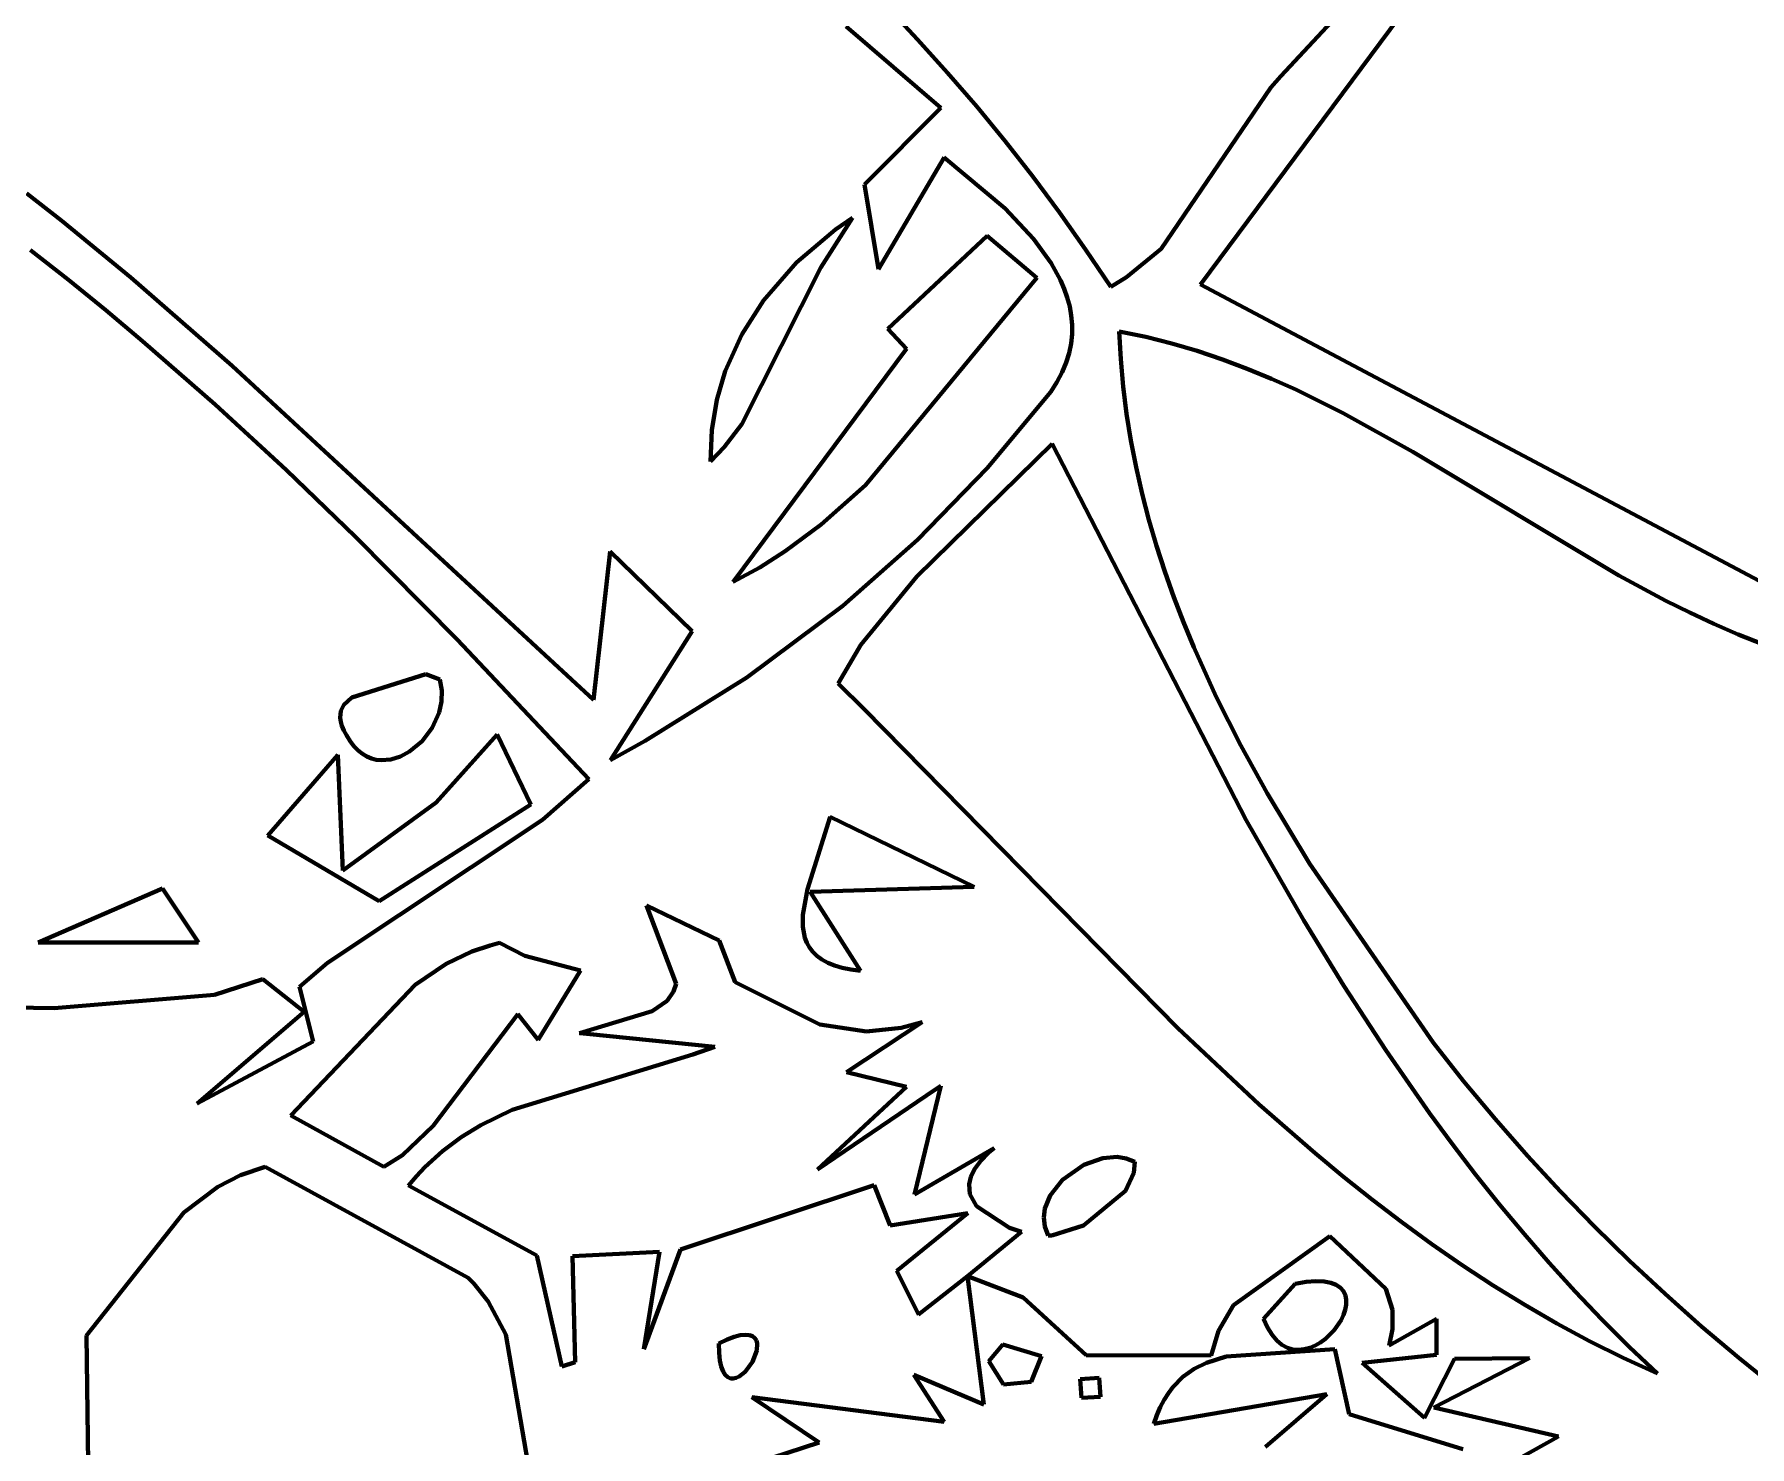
# Model space of a CAD drawing. Header units: millimetres. Extents: x 0 to 9.3, y 0 to 12.
# Drawn here: x 2.073 to 2.883, y 3.671 to 4.338 of the extents above; entities that cross this region are included whole.
import ezdxf

# ---------------------------------------------------------------- set-up
doc = ezdxf.new("R2010")
doc.units = ezdxf.units.MM
doc.layers.add('color#010101ff', color=7, linetype='CONTINUOUS', lineweight=100)
doc.layers.add('color#ffffffff', color=7, linetype='CONTINUOUS', lineweight=100)

msp = doc.modelspace()

# ---------------------------------------------------------------- linework, layer by layer
at = {"layer": 'color#010101ff'}
for p, q in [((2.80369, 4.46198), (2.62393, 4.21987)), ((2.66181, 4.31834), (2.7223, 4.38321)), ((2.47591, 4.35099), (2.49034, 4.3356)), ((2.50129, 4.30337), (2.45655, 4.34175)), ((2.49034, 4.3356), (2.50445, 4.3199)), ((2.50445, 4.3199), (2.51822, 4.30388)), ((2.65714, 4.31297), (2.66181, 4.31834)), ((2.60531, 4.23675), (2.65714, 4.31297)), ((2.46533, 4.26717), (2.50129, 4.30337)), ((2.51822, 4.30388), (2.53163, 4.28754)), ((2.53163, 4.28754), (2.54468, 4.27086)), ((2.50287, 4.27989), (2.47186, 4.22722)), ((2.53163, 4.25575), (2.50287, 4.27989)), ((2.54468, 4.27086), (2.55735, 4.25384)), ((2.06979, 4.26294), (2.08635, 4.24993)), ((2.47186, 4.22722), (2.46533, 4.26717)), ((2.54502, 4.24151), (2.53163, 4.25575)), ((2.55735, 4.25384), (2.56962, 4.23647)), ((2.08635, 4.24993), (2.11896, 4.22317)), ((2.43322, 4.23035), (2.45161, 4.24587)), ((2.45958, 4.25132), (2.44467, 4.22797)), ((2.45161, 4.24587), (2.45958, 4.25132)), ((2.08942, 4.22207), (2.07159, 4.23611)), ((2.47624, 4.19896), (2.5232, 4.24296)), ((2.5232, 4.24296), (2.54667, 4.22307)), ((2.55336, 4.23002), (2.54502, 4.24151)), ((2.56962, 4.23647), (2.58149, 4.21875)), ((2.58891, 4.22336), (2.60531, 4.23675)), ((2.44467, 4.22797), (2.40738, 4.15397)), ((2.41751, 4.21234), (2.43322, 4.23035)), ((2.55775, 4.222), (2.55336, 4.23002)), ((2.10704, 4.20774), (2.08942, 4.22207)), ((2.11896, 4.22317), (2.16681, 4.18154)), ((2.54667, 4.22307), (2.46576, 4.1252)), ((2.55953, 4.2179), (2.55775, 4.222)), ((2.58149, 4.21875), (2.58891, 4.22336)), ((2.62393, 4.21987), (2.90306, 4.07179)), ((2.40729, 4.19634), (2.41751, 4.21234)), ((2.56099, 4.21373), (2.55953, 4.2179)), ((2.56212, 4.2095), (2.56099, 4.21373)), ((2.12445, 4.19314), (2.10704, 4.20774)), ((2.56288, 4.20522), (2.56212, 4.2095)), ((2.56326, 4.20089), (2.56288, 4.20522)), ((2.39952, 4.17908), (2.40729, 4.19634)), ((2.4851, 4.18957), (2.47624, 4.19896)), ((2.56278, 4.19207), (2.56324, 4.1965)), ((2.56324, 4.1965), (2.56326, 4.20089)), ((2.58551, 4.19775), (2.5862, 4.18469)), ((2.59801, 4.1952), (2.58551, 4.19775)), ((2.61028, 4.19213), (2.59801, 4.1952)), ((2.15869, 4.1632), (2.12445, 4.19314)), ((2.40327, 4.07951), (2.4851, 4.18957)), ((2.56046, 4.18306), (2.56186, 4.18758)), ((2.56186, 4.18758), (2.56278, 4.19207)), ((2.62235, 4.18858), (2.61028, 4.19213)), ((2.63422, 4.18459), (2.62235, 4.18858)), ((2.16681, 4.18154), (2.33735, 4.02393)), ((2.39548, 4.16541), (2.39952, 4.17908)), ((2.55856, 4.17849), (2.56046, 4.18306)), ((2.5862, 4.18469), (2.58736, 4.17175)), ((2.64591, 4.18019), (2.63422, 4.18459)), ((2.65744, 4.17542), (2.64591, 4.18019)), ((2.55315, 4.16925), (2.55613, 4.17389)), ((2.55613, 4.17389), (2.55856, 4.17849)), ((2.58736, 4.17175), (2.58896, 4.15893)), ((2.66882, 4.17031), (2.65744, 4.17542)), ((2.19219, 4.13238), (2.15869, 4.1632)), ((2.39312, 4.15117), (2.39548, 4.16541)), ((2.52313, 4.13315), (2.55315, 4.16925)), ((2.69121, 4.1592), (2.66882, 4.17031)), ((2.58896, 4.15893), (2.59099, 4.14623)), ((2.72406, 4.14086), (2.69121, 4.1592)), ((2.39258, 4.13643), (2.39312, 4.15117)), ((2.40738, 4.15397), (2.39898, 4.14314)), ((2.59099, 4.14623), (2.59344, 4.13364)), ((2.39898, 4.14314), (2.39258, 4.13643)), ((2.55389, 4.14468), (2.49003, 4.0821)), ((2.64549, 3.96706), (2.55389, 4.14468)), ((2.82138, 4.08249), (2.72406, 4.14086)), ((2.225, 4.10081), (2.19219, 4.13238)), ((2.4903, 4.09945), (2.52313, 4.13315)), ((2.59344, 4.13364), (2.59627, 4.12117)), ((2.46576, 4.1252), (2.44474, 4.10658)), ((2.59627, 4.12117), (2.59949, 4.10881)), ((2.44474, 4.10658), (2.42777, 4.09401)), ((2.59949, 4.10881), (2.60308, 4.09657)), ((2.27303, 4.05235), (2.225, 4.10081)), ((2.45496, 4.06827), (2.4903, 4.09945)), ((2.33735, 4.02393), (2.34526, 4.09391)), ((2.34526, 4.09391), (2.38398, 4.05628)), ((2.42777, 4.09401), (2.4158, 4.08641)), ((2.60308, 4.09657), (2.60701, 4.08443)), ((2.4158, 4.08641), (2.40327, 4.07951)), ((2.49003, 4.0821), (2.46345, 4.0498)), ((2.60701, 4.08443), (2.61127, 4.07239)), ((2.84355, 4.07062), (2.82138, 4.08249)), ((2.40968, 4.03436), (2.45496, 4.06827)), ((2.61127, 4.07239), (2.61585, 4.06047)), ((2.8548, 4.06504), (2.84355, 4.07062)), ((2.61585, 4.06047), (2.62073, 4.04865)), ((2.86618, 4.05975), (2.8548, 4.06504)), ((2.87772, 4.05478), (2.86618, 4.05975)), ((2.33511, 3.98637), (2.27303, 4.05235)), ((2.38398, 4.05628), (2.34531, 3.99546)), ((2.46345, 4.0498), (2.45278, 4.03152)), ((2.88941, 4.05016), (2.87772, 4.05478)), ((2.62073, 4.04865), (2.63132, 4.02531)), ((2.22325, 4.02493), (2.24962, 4.03332)), ((2.24962, 4.03332), (2.25818, 4.03599)), ((2.25818, 4.03599), (2.26472, 4.03343)), ((2.26472, 4.03343), (2.2657, 4.02827)), ((2.36177, 4.00448), (2.40968, 4.03436)), ((2.21953, 4.0215), (2.22325, 4.02493)), ((2.2657, 4.02827), (2.26556, 4.02307)), ((2.45278, 4.03152), (2.46521, 4.01932)), ((2.63132, 4.02531), (2.64291, 4.00237)), ((2.21772, 4.01539), (2.21811, 4.01869)), ((2.21811, 4.01869), (2.21953, 4.0215)), ((2.26444, 4.01795), (2.26118, 4.01071)), ((2.26556, 4.02307), (2.26444, 4.01795)), ((2.46521, 4.01932), (2.61311, 3.86894)), ((2.21797, 4.01354), (2.21772, 4.01539)), ((2.21852, 4.01155), (2.21797, 4.01354)), ((2.21941, 4.00941), (2.21852, 4.01155)), ((2.22066, 4.00711), (2.21941, 4.00941)), ((2.26118, 4.01071), (2.2564, 4.00439)), ((2.22238, 4.00432), (2.22066, 4.00711)), ((2.22423, 4.00193), (2.22238, 4.00432)), ((2.22619, 3.99994), (2.22423, 4.00193)), ((2.2564, 4.00439), (2.25051, 3.99943)), ((2.26307, 3.97545), (2.29188, 4.00754)), ((2.29188, 4.00754), (2.30767, 3.97445)), ((2.34531, 3.99546), (2.36177, 4.00448)), ((2.64291, 4.00237), (2.65537, 3.97982)), ((2.18362, 3.9598), (2.21669, 3.99789)), ((2.21669, 3.99789), (2.21904, 3.94326)), ((2.22824, 3.99833), (2.22619, 3.99994)), ((2.23037, 3.99708), (2.22824, 3.99833)), ((2.23256, 3.99618), (2.23037, 3.99708)), ((2.2348, 3.9956), (2.23256, 3.99618)), ((2.23708, 3.99534), (2.2348, 3.9956)), ((2.24165, 3.99569), (2.23708, 3.99534)), ((2.24617, 3.99709), (2.24165, 3.99569)), ((2.25051, 3.99943), (2.24617, 3.99709)), ((2.31324, 3.96716), (2.33511, 3.98637)), ((2.65537, 3.97982), (2.67541, 3.94668)), ((2.21904, 3.94326), (2.26307, 3.97545)), ((2.30767, 3.97445), (2.23609, 3.92889)), ((2.44899, 3.96864), (2.43836, 3.93445)), ((2.51696, 3.93558), (2.44899, 3.96864)), ((2.21175, 3.89965), (2.31324, 3.96716)), ((2.67261, 3.91978), (2.64549, 3.96706)), ((2.23609, 3.92889), (2.18362, 3.9598)), ((2.67541, 3.94668), (2.73371, 3.86206)), ((2.0751, 3.90924), (2.1339, 3.93487)), ((2.1339, 3.93487), (2.15079, 3.90934)), ((2.43836, 3.93445), (2.43613, 3.9223)), ((2.43958, 3.93331), (2.51696, 3.93558)), ((2.46343, 3.8959), (2.43958, 3.93331)), ((2.36228, 3.92679), (2.37628, 3.88978)), ((2.39671, 3.91034), (2.36228, 3.92679)), ((2.43613, 3.9223), (2.43613, 3.9167)), ((2.69156, 3.88884), (2.67261, 3.91978)), ((2.43613, 3.9167), (2.43712, 3.91155)), ((2.43712, 3.91155), (2.43804, 3.90917)), ((2.15079, 3.90934), (2.0751, 3.90924)), ((2.27985, 3.90503), (2.26782, 3.89924)), ((2.28848, 3.90796), (2.27985, 3.90503)), ((2.29299, 3.90911), (2.28848, 3.90796)), ((2.30484, 3.90297), (2.29299, 3.90911)), ((2.40414, 3.89062), (2.39671, 3.91034)), ((2.43804, 3.90917), (2.43928, 3.90694)), ((2.43928, 3.90694), (2.44087, 3.90487)), ((2.44087, 3.90487), (2.44281, 3.90297)), ((2.1985, 3.88845), (2.21175, 3.89965)), ((2.26782, 3.89924), (2.25321, 3.88933)), ((2.33119, 3.89611), (2.30484, 3.90297)), ((2.31115, 3.86338), (2.33119, 3.89611)), ((2.44281, 3.90297), (2.44515, 3.90126)), ((2.44515, 3.90126), (2.44789, 3.89974)), ((2.44789, 3.89974), (2.45107, 3.89844)), ((2.45107, 3.89844), (2.4547, 3.89735)), ((2.4547, 3.89735), (2.45882, 3.89651)), ((2.45882, 3.89651), (2.46343, 3.8959)), ((2.15837, 3.88469), (2.18121, 3.89205)), ((2.18121, 3.89205), (2.20077, 3.87652)), ((2.25321, 3.88933), (2.19448, 3.8276)), ((2.20492, 3.86255), (2.1985, 3.88845)), ((2.37628, 3.88978), (2.37504, 3.88611)), ((2.44422, 3.87054), (2.40414, 3.89062)), ((2.71133, 3.85848), (2.69156, 3.88884)), ((2.08267, 3.87835), (2.15837, 3.88469)), ((2.37211, 3.88175), (2.36497, 3.87694)), ((2.37504, 3.88611), (2.37211, 3.88175)), ((2.04454, 3.8789), (2.08267, 3.87835)), ((2.20077, 3.87652), (2.15029, 3.83336)), ((2.2616, 3.82282), (2.30165, 3.87548)), ((2.30165, 3.87548), (2.31115, 3.86338)), ((2.36497, 3.87694), (2.33066, 3.86658)), ((2.45671, 3.84817), (2.49243, 3.87171)), ((2.49243, 3.87171), (2.48253, 3.86898)), ((2.33066, 3.86658), (2.33419, 3.86622)), ((2.33419, 3.86622), (2.39468, 3.86012)), ((2.46627, 3.86738), (2.44422, 3.87054)), ((2.48253, 3.86898), (2.46627, 3.86738)), ((2.61311, 3.86894), (2.65156, 3.83291)), ((2.15029, 3.83336), (2.20492, 3.86255)), ((2.38429, 3.8565), (2.29896, 3.83032)), ((2.39468, 3.86012), (2.38429, 3.8565)), ((2.73202, 3.82878), (2.71133, 3.85848)), ((2.73371, 3.86206), (2.74809, 3.84383)), ((2.48503, 3.84118), (2.45671, 3.84817)), ((2.4431, 3.8022), (2.48503, 3.84118)), ((2.48891, 3.79035), (2.50124, 3.84169)), ((2.50124, 3.84169), (2.49447, 3.8371)), ((2.74809, 3.84383), (2.76292, 3.82603)), ((2.29896, 3.83032), (2.28419, 3.8231)), ((2.49447, 3.8371), (2.4431, 3.8022)), ((2.65156, 3.83291), (2.67794, 3.80987)), ((2.19448, 3.8276), (2.23832, 3.8034)), ((2.24711, 3.80893), (2.2616, 3.82282)), ((2.28419, 3.8231), (2.27485, 3.81737)), ((2.74275, 3.81421), (2.73202, 3.82878)), ((2.76292, 3.82603), (2.77818, 3.80867)), ((2.27485, 3.81737), (2.266, 3.81078)), ((2.75375, 3.79984), (2.74275, 3.81421)), ((2.23832, 3.8034), (2.24711, 3.80893)), ((2.266, 3.81078), (2.25771, 3.8032)), ((2.5264, 3.81218), (2.48891, 3.79035)), ((2.51716, 3.80231), (2.51998, 3.80613)), ((2.51998, 3.80613), (2.52395, 3.81012)), ((2.52395, 3.81012), (2.5264, 3.81218)), ((2.57776, 3.80753), (2.56873, 3.80437)), ((2.58454, 3.80807), (2.57776, 3.80753)), ((2.58886, 3.80742), (2.58454, 3.80807)), ((2.59287, 3.80586), (2.58886, 3.80742)), ((2.67794, 3.80987), (2.6914, 3.79871)), ((2.77818, 3.80867), (2.79386, 3.79173)), ((2.17073, 3.79953), (2.16002, 3.79397)), ((2.18234, 3.80349), (2.17073, 3.79953)), ((2.27821, 3.75107), (2.18234, 3.80349)), ((2.25379, 3.79902), (2.25003, 3.79454)), ((2.25771, 3.8032), (2.25379, 3.79902)), ((2.51462, 3.79525), (2.51541, 3.79869)), ((2.51541, 3.79869), (2.51716, 3.80231)), ((2.56873, 3.80437), (2.55876, 3.79733)), ((2.58848, 3.79214), (2.59246, 3.80066)), ((2.59246, 3.80066), (2.59287, 3.80586)), ((2.6914, 3.79871), (2.70506, 3.78783)), ((2.76504, 3.78568), (2.75375, 3.79984)), ((2.16002, 3.79397), (2.14389, 3.78181)), ((2.25003, 3.79454), (2.31052, 3.76153)), ((2.37844, 3.76441), (2.46975, 3.79473)), ((2.46975, 3.79473), (2.47734, 3.77573)), ((2.51506, 3.79047), (2.51462, 3.79525)), ((2.51815, 3.78483), (2.51506, 3.79047)), ((2.55295, 3.78996), (2.55046, 3.7838)), ((2.55876, 3.79733), (2.55295, 3.78996)), ((2.56858, 3.77573), (2.58848, 3.79214)), ((2.79386, 3.79173), (2.80994, 3.77522)), ((2.14389, 3.78181), (2.09792, 3.72384)), ((2.53376, 3.77464), (2.51815, 3.78483)), ((2.55046, 3.7838), (2.5499, 3.77954)), ((2.70506, 3.78783), (2.71894, 3.77724)), ((2.77663, 3.77175), (2.76504, 3.78568)), ((2.47734, 3.77573), (2.514, 3.78161)), ((2.514, 3.78161), (2.48051, 3.75435)), ((2.53933, 3.77275), (2.53376, 3.77464)), ((2.5499, 3.77954), (2.55037, 3.77525)), ((2.55037, 3.77525), (2.55196, 3.77099)), ((2.55362, 3.77107), (2.56858, 3.77573)), ((2.71894, 3.77724), (2.73304, 3.76697)), ((2.80994, 3.77522), (2.82641, 3.75911)), ((2.51383, 3.75174), (2.53933, 3.77275)), ((2.55196, 3.77099), (2.55362, 3.77107)), ((2.68486, 3.77077), (2.6394, 3.73808)), ((2.71141, 3.74589), (2.68486, 3.77077)), ((2.73304, 3.76697), (2.7474, 3.75704)), ((2.78853, 3.75805), (2.77663, 3.77175)), ((2.31052, 3.76153), (2.32242, 3.70924)), ((2.32737, 3.7613), (2.36848, 3.76327)), ((2.32866, 3.71115), (2.32737, 3.7613)), ((2.36108, 3.71734), (2.37844, 3.76441)), ((2.36848, 3.76327), (2.36108, 3.71734)), ((2.80076, 3.7446), (2.78853, 3.75805)), ((2.82641, 3.75911), (2.84325, 3.74342)), ((2.28081, 3.7484), (2.27821, 3.75107)), ((2.48051, 3.75435), (2.49073, 3.73369)), ((2.49073, 3.73369), (2.51383, 3.75174)), ((2.54015, 3.74179), (2.51383, 3.75174)), ((2.51383, 3.75174), (2.52161, 3.69121)), ((2.67383, 3.74909), (2.67836, 3.74944)), ((2.67836, 3.74944), (2.68221, 3.74929)), ((2.7474, 3.75704), (2.76201, 3.74747)), ((2.28759, 3.73987), (2.28081, 3.7484)), ((2.56983, 3.71449), (2.54015, 3.74179)), ((2.65367, 3.73173), (2.66856, 3.74819)), ((2.66856, 3.74819), (2.67383, 3.74909)), ((2.68221, 3.74929), (2.68539, 3.74869)), ((2.68539, 3.74869), (2.68796, 3.74768)), ((2.68796, 3.74768), (2.68993, 3.74633)), ((2.68993, 3.74633), (2.69135, 3.74466)), ((2.69135, 3.74466), (2.69226, 3.74275)), ((2.69226, 3.74275), (2.69268, 3.74062)), ((2.7145, 3.73596), (2.71141, 3.74589)), ((2.76201, 3.74747), (2.77691, 3.73828)), ((2.81333, 3.73141), (2.80076, 3.7446)), ((2.84325, 3.74342), (2.86046, 3.72813)), ((2.29591, 3.72425), (2.28759, 3.73987)), ((2.6394, 3.73808), (2.63235, 3.72595)), ((2.69139, 3.73353), (2.69023, 3.73109)), ((2.69221, 3.73597), (2.69139, 3.73353)), ((2.69265, 3.73835), (2.69221, 3.73597)), ((2.69268, 3.74062), (2.69265, 3.73835)), ((2.71455, 3.72681), (2.7145, 3.73596)), ((2.77691, 3.73828), (2.79209, 3.72951)), ((2.63235, 3.72595), (2.62887, 3.71438)), ((2.65554, 3.72751), (2.65367, 3.73173)), ((2.65764, 3.72408), (2.65554, 3.72751)), ((2.68702, 3.72638), (2.68286, 3.72225)), ((2.69023, 3.73109), (2.68702, 3.72638)), ((2.73525, 3.73174), (2.71296, 3.71913)), ((2.71296, 3.71913), (2.71455, 3.72681)), ((2.73529, 3.71472), (2.73525, 3.73174)), ((2.79209, 3.72951), (2.80758, 3.72116)), ((2.82625, 3.71849), (2.81333, 3.73141)), ((2.86046, 3.72813), (2.87801, 3.71323)), ((2.09792, 3.72384), (2.10124, 3.47992)), ((2.30803, 3.65378), (2.29591, 3.72425)), ((2.40037, 3.72191), (2.39643, 3.72008)), ((2.39643, 3.72008), (2.39659, 3.7157)), ((2.40376, 3.72317), (2.40037, 3.72191)), ((2.40663, 3.7239), (2.40376, 3.72317)), ((2.40901, 3.72416), (2.40663, 3.7239)), ((2.41092, 3.72399), (2.40901, 3.72416)), ((2.41241, 3.72344), (2.41092, 3.72399)), ((2.41349, 3.72256), (2.41241, 3.72344)), ((2.41421, 3.72141), (2.41349, 3.72256)), ((2.41458, 3.72002), (2.41421, 3.72141)), ((2.41442, 3.71676), (2.41458, 3.72002)), ((2.52396, 3.71166), (2.53053, 3.71961)), ((2.53053, 3.71961), (2.54885, 3.71407)), ((2.63604, 3.71385), (2.68724, 3.7173)), ((2.65991, 3.72139), (2.65764, 3.72408)), ((2.66234, 3.71939), (2.65991, 3.72139)), ((2.66488, 3.71803), (2.66234, 3.71939)), ((2.66749, 3.71726), (2.66488, 3.71803)), ((2.67015, 3.71703), (2.66749, 3.71726)), ((2.67282, 3.71729), (2.67015, 3.71703)), ((2.67546, 3.718), (2.67282, 3.71729)), ((2.67804, 3.71909), (2.67546, 3.718)), ((2.68052, 3.72052), (2.67804, 3.71909)), ((2.68286, 3.72225), (2.68052, 3.72052)), ((2.68724, 3.7173), (2.69411, 3.68661)), ((2.80758, 3.72116), (2.82339, 3.71326)), ((2.83954, 3.70584), (2.82625, 3.71849)), ((2.32242, 3.70924), (2.32866, 3.71115)), ((2.39659, 3.7157), (2.39702, 3.71207)), ((2.39702, 3.71207), (2.39767, 3.70915)), ((2.39767, 3.70915), (2.39852, 3.70689)), ((2.40885, 3.7066), (2.41236, 3.71138)), ((2.41236, 3.71138), (2.41442, 3.71676)), ((2.53081, 3.70064), (2.52396, 3.71166)), ((2.54885, 3.71407), (2.54399, 3.70198)), ((2.62887, 3.71438), (2.56983, 3.71449)), ((2.62091, 3.70806), (2.62668, 3.71094)), ((2.62668, 3.71094), (2.63604, 3.71385)), ((2.70013, 3.71088), (2.73529, 3.71472)), ((2.72962, 3.68489), (2.70013, 3.71088)), ((2.74372, 3.71286), (2.72962, 3.68489)), ((2.7341, 3.68975), (2.77919, 3.71307)), ((2.77919, 3.71307), (2.74372, 3.71286)), ((2.82339, 3.71326), (2.83954, 3.70584)), ((2.87801, 3.71323), (2.89589, 3.69872)), ((2.39852, 3.70689), (2.39954, 3.70524)), ((2.39954, 3.70524), (2.4007, 3.70415)), ((2.4007, 3.70415), (2.40196, 3.70357)), ((2.40196, 3.70357), (2.4033, 3.70345)), ((2.4033, 3.70345), (2.40469, 3.70375)), ((2.40469, 3.70375), (2.4061, 3.7044)), ((2.4061, 3.7044), (2.40885, 3.7066)), ((2.52161, 3.69121), (2.48847, 3.70521)), ((2.48847, 3.70521), (2.50284, 3.68313)), ((2.54399, 3.70198), (2.53081, 3.70064)), ((2.56709, 3.70326), (2.576, 3.70386)), ((2.56768, 3.69433), (2.56709, 3.70326)), ((2.576, 3.70386), (2.57659, 3.69489)), ((2.61086, 3.69946), (2.61561, 3.70427)), ((2.61561, 3.70427), (2.62091, 3.70806)), ((2.50284, 3.68313), (2.41209, 3.69462)), ((2.41209, 3.69462), (2.44388, 3.67334)), ((2.57659, 3.69489), (2.56768, 3.69433)), ((2.68357, 3.69612), (2.60185, 3.68208)), ((2.60491, 3.69002), (2.60673, 3.69348)), ((2.60673, 3.69348), (2.60871, 3.69662)), ((2.60871, 3.69662), (2.61086, 3.69946)), ((2.65461, 3.67132), (2.68357, 3.69612)), ((2.60185, 3.68208), (2.60329, 3.68623)), ((2.60329, 3.68623), (2.60491, 3.69002)), ((2.69411, 3.68661), (2.74772, 3.67013)), ((2.79283, 3.67613), (2.7341, 3.68975)), ((2.44388, 3.67334), (2.36923, 3.64901)), ((2.71091, 3.63052), (2.79283, 3.67613))]:
    msp.add_line(p, q, dxfattribs=at)
at = {"layer": 'color#ffffffff'}
for p, q in [((2.62393, 4.21987), (2.80369, 4.46198)), ((2.7223, 4.38321), (2.66181, 4.31834)), ((2.49034, 4.3356), (2.47591, 4.35099)), ((2.45655, 4.34175), (2.50129, 4.30337)), ((2.50445, 4.3199), (2.49034, 4.3356)), ((2.51822, 4.30388), (2.50445, 4.3199)), ((2.66181, 4.31834), (2.65714, 4.31297)), ((2.65714, 4.31297), (2.60531, 4.23675)), ((2.50129, 4.30337), (2.46533, 4.26717)), ((2.53163, 4.28754), (2.51822, 4.30388)), ((2.54468, 4.27086), (2.53163, 4.28754)), ((2.47186, 4.22722), (2.50287, 4.27989)), ((2.50287, 4.27989), (2.53163, 4.25575)), ((2.55735, 4.25384), (2.54468, 4.27086)), ((2.08635, 4.24993), (2.06979, 4.26294)), ((2.46533, 4.26717), (2.47186, 4.22722)), ((2.53163, 4.25575), (2.54502, 4.24151)), ((2.56962, 4.23647), (2.55735, 4.25384)), ((2.11896, 4.22317), (2.08635, 4.24993)), ((2.45161, 4.24587), (2.43322, 4.23035)), ((2.44467, 4.22797), (2.45958, 4.25132)), ((2.45958, 4.25132), (2.45161, 4.24587)), ((2.07159, 4.23611), (2.08942, 4.22207)), ((2.5232, 4.24296), (2.47624, 4.19896)), ((2.54667, 4.22307), (2.5232, 4.24296)), ((2.54502, 4.24151), (2.55336, 4.23002)), ((2.58149, 4.21875), (2.56962, 4.23647)), ((2.60531, 4.23675), (2.58891, 4.22336)), ((2.40738, 4.15397), (2.44467, 4.22797)), ((2.43322, 4.23035), (2.41751, 4.21234)), ((2.55336, 4.23002), (2.55775, 4.222)), ((2.08942, 4.22207), (2.10704, 4.20774)), ((2.16681, 4.18154), (2.11896, 4.22317)), ((2.46576, 4.1252), (2.54667, 4.22307)), ((2.55775, 4.222), (2.55953, 4.2179)), ((2.58891, 4.22336), (2.58149, 4.21875)), ((2.90306, 4.07179), (2.62393, 4.21987)), ((2.41751, 4.21234), (2.40729, 4.19634)), ((2.55953, 4.2179), (2.56099, 4.21373)), ((2.56099, 4.21373), (2.56212, 4.2095)), ((2.10704, 4.20774), (2.12445, 4.19314)), ((2.56212, 4.2095), (2.56288, 4.20522)), ((2.56288, 4.20522), (2.56326, 4.20089)), ((2.40729, 4.19634), (2.39952, 4.17908)), ((2.47624, 4.19896), (2.4851, 4.18957)), ((2.56324, 4.1965), (2.56278, 4.19207)), ((2.56326, 4.20089), (2.56324, 4.1965)), ((2.58551, 4.19775), (2.59801, 4.1952)), ((2.5862, 4.18469), (2.58551, 4.19775)), ((2.59801, 4.1952), (2.61028, 4.19213)), ((2.12445, 4.19314), (2.15869, 4.1632)), ((2.4851, 4.18957), (2.40327, 4.07951)), ((2.56186, 4.18758), (2.56046, 4.18306)), ((2.56278, 4.19207), (2.56186, 4.18758)), ((2.61028, 4.19213), (2.62235, 4.18858)), ((2.62235, 4.18858), (2.63422, 4.18459)), ((2.33735, 4.02393), (2.16681, 4.18154)), ((2.39952, 4.17908), (2.39548, 4.16541)), ((2.56046, 4.18306), (2.55856, 4.17849)), ((2.58736, 4.17175), (2.5862, 4.18469)), ((2.63422, 4.18459), (2.64591, 4.18019)), ((2.64591, 4.18019), (2.65744, 4.17542)), ((2.55613, 4.17389), (2.55315, 4.16925)), ((2.55856, 4.17849), (2.55613, 4.17389)), ((2.58896, 4.15893), (2.58736, 4.17175)), ((2.65744, 4.17542), (2.66882, 4.17031)), ((2.15869, 4.1632), (2.19219, 4.13238)), ((2.39548, 4.16541), (2.39312, 4.15117)), ((2.55315, 4.16925), (2.52313, 4.13315)), ((2.66882, 4.17031), (2.69121, 4.1592)), ((2.59099, 4.14623), (2.58896, 4.15893)), ((2.69121, 4.1592), (2.72406, 4.14086)), ((2.39312, 4.15117), (2.39258, 4.13643)), ((2.39898, 4.14314), (2.40738, 4.15397)), ((2.59344, 4.13364), (2.59099, 4.14623)), ((2.39258, 4.13643), (2.39898, 4.14314)), ((2.49003, 4.0821), (2.55389, 4.14468)), ((2.55389, 4.14468), (2.64549, 3.96706)), ((2.72406, 4.14086), (2.82138, 4.08249)), ((2.19219, 4.13238), (2.225, 4.10081)), ((2.52313, 4.13315), (2.4903, 4.09945)), ((2.59627, 4.12117), (2.59344, 4.13364)), ((2.44474, 4.10658), (2.46576, 4.1252)), ((2.59949, 4.10881), (2.59627, 4.12117)), ((2.42777, 4.09401), (2.44474, 4.10658)), ((2.60308, 4.09657), (2.59949, 4.10881)), ((2.225, 4.10081), (2.27303, 4.05235)), ((2.4903, 4.09945), (2.45496, 4.06827)), ((2.34526, 4.09391), (2.33735, 4.02393)), ((2.38398, 4.05628), (2.34526, 4.09391)), ((2.4158, 4.08641), (2.42777, 4.09401)), ((2.60701, 4.08443), (2.60308, 4.09657)), ((2.40327, 4.07951), (2.4158, 4.08641)), ((2.46345, 4.0498), (2.49003, 4.0821)), ((2.61127, 4.07239), (2.60701, 4.08443)), ((2.82138, 4.08249), (2.84355, 4.07062)), ((2.45496, 4.06827), (2.40968, 4.03436)), ((2.61585, 4.06047), (2.61127, 4.07239)), ((2.84355, 4.07062), (2.8548, 4.06504)), ((2.62073, 4.04865), (2.61585, 4.06047)), ((2.8548, 4.06504), (2.86618, 4.05975)), ((2.86618, 4.05975), (2.87772, 4.05478)), ((2.27303, 4.05235), (2.33511, 3.98637)), ((2.34531, 3.99546), (2.38398, 4.05628)), ((2.45278, 4.03152), (2.46345, 4.0498)), ((2.87772, 4.05478), (2.88941, 4.05016)), ((2.63132, 4.02531), (2.62073, 4.04865)), ((2.24962, 4.03332), (2.22325, 4.02493)), ((2.25818, 4.03599), (2.24962, 4.03332)), ((2.26472, 4.03343), (2.25818, 4.03599)), ((2.2657, 4.02827), (2.26472, 4.03343)), ((2.40968, 4.03436), (2.36177, 4.00448)), ((2.22325, 4.02493), (2.21953, 4.0215)), ((2.26556, 4.02307), (2.2657, 4.02827)), ((2.46521, 4.01932), (2.45278, 4.03152)), ((2.64291, 4.00237), (2.63132, 4.02531)), ((2.21811, 4.01869), (2.21772, 4.01539)), ((2.21953, 4.0215), (2.21811, 4.01869)), ((2.26118, 4.01071), (2.26444, 4.01795)), ((2.26444, 4.01795), (2.26556, 4.02307)), ((2.61311, 3.86894), (2.46521, 4.01932)), ((2.21772, 4.01539), (2.21797, 4.01354)), ((2.21797, 4.01354), (2.21852, 4.01155)), ((2.21852, 4.01155), (2.21941, 4.00941)), ((2.21941, 4.00941), (2.22066, 4.00711)), ((2.2564, 4.00439), (2.26118, 4.01071)), ((2.22066, 4.00711), (2.22238, 4.00432)), ((2.22238, 4.00432), (2.22423, 4.00193)), ((2.22423, 4.00193), (2.22619, 3.99994)), ((2.25051, 3.99943), (2.2564, 4.00439)), ((2.29188, 4.00754), (2.26307, 3.97545)), ((2.30767, 3.97445), (2.29188, 4.00754)), ((2.36177, 4.00448), (2.34531, 3.99546)), ((2.65537, 3.97982), (2.64291, 4.00237)), ((2.21669, 3.99789), (2.18362, 3.9598)), ((2.21904, 3.94326), (2.21669, 3.99789)), ((2.22619, 3.99994), (2.22824, 3.99833)), ((2.22824, 3.99833), (2.23037, 3.99708)), ((2.23037, 3.99708), (2.23256, 3.99618)), ((2.23256, 3.99618), (2.2348, 3.9956)), ((2.2348, 3.9956), (2.23708, 3.99534)), ((2.23708, 3.99534), (2.24165, 3.99569)), ((2.24165, 3.99569), (2.24617, 3.99709)), ((2.24617, 3.99709), (2.25051, 3.99943)), ((2.33511, 3.98637), (2.31324, 3.96716)), ((2.67541, 3.94668), (2.65537, 3.97982)), ((2.26307, 3.97545), (2.21904, 3.94326)), ((2.23609, 3.92889), (2.30767, 3.97445)), ((2.43836, 3.93445), (2.44899, 3.96864)), ((2.44899, 3.96864), (2.51696, 3.93558)), ((2.31324, 3.96716), (2.21175, 3.89965)), ((2.64549, 3.96706), (2.67261, 3.91978)), ((2.18362, 3.9598), (2.23609, 3.92889)), ((2.73371, 3.86206), (2.67541, 3.94668)), ((2.1339, 3.93487), (2.0751, 3.90924)), ((2.15079, 3.90934), (2.1339, 3.93487)), ((2.43613, 3.9223), (2.43836, 3.93445)), ((2.51696, 3.93558), (2.43958, 3.93331)), ((2.43958, 3.93331), (2.46343, 3.8959)), ((2.36228, 3.92679), (2.39671, 3.91034)), ((2.37628, 3.88978), (2.36228, 3.92679)), ((2.43613, 3.9167), (2.43613, 3.9223)), ((2.67261, 3.91978), (2.69156, 3.88884)), ((2.43712, 3.91155), (2.43613, 3.9167)), ((2.43804, 3.90917), (2.43712, 3.91155)), ((2.0751, 3.90924), (2.15079, 3.90934)), ((2.26782, 3.89924), (2.27985, 3.90503)), ((2.27985, 3.90503), (2.28848, 3.90796)), ((2.28848, 3.90796), (2.29299, 3.90911)), ((2.29299, 3.90911), (2.30484, 3.90297)), ((2.39671, 3.91034), (2.40414, 3.89062)), ((2.43928, 3.90694), (2.43804, 3.90917)), ((2.44087, 3.90487), (2.43928, 3.90694)), ((2.44281, 3.90297), (2.44087, 3.90487)), ((2.21175, 3.89965), (2.1985, 3.88845)), ((2.25321, 3.88933), (2.26782, 3.89924)), ((2.30484, 3.90297), (2.33119, 3.89611)), ((2.33119, 3.89611), (2.31115, 3.86338)), ((2.44515, 3.90126), (2.44281, 3.90297)), ((2.44789, 3.89974), (2.44515, 3.90126)), ((2.45107, 3.89844), (2.44789, 3.89974)), ((2.4547, 3.89735), (2.45107, 3.89844)), ((2.45882, 3.89651), (2.4547, 3.89735)), ((2.46343, 3.8959), (2.45882, 3.89651)), ((2.18121, 3.89205), (2.15837, 3.88469)), ((2.20077, 3.87652), (2.18121, 3.89205)), ((2.19448, 3.8276), (2.25321, 3.88933)), ((2.1985, 3.88845), (2.20492, 3.86255)), ((2.37504, 3.88611), (2.37628, 3.88978)), ((2.40414, 3.89062), (2.44422, 3.87054)), ((2.69156, 3.88884), (2.71133, 3.85848)), ((2.15837, 3.88469), (2.08267, 3.87835)), ((2.36497, 3.87694), (2.37211, 3.88175)), ((2.37211, 3.88175), (2.37504, 3.88611)), ((2.08267, 3.87835), (2.04454, 3.8789)), ((2.15029, 3.83336), (2.20077, 3.87652)), ((2.30165, 3.87548), (2.2616, 3.82282)), ((2.31115, 3.86338), (2.30165, 3.87548)), ((2.33066, 3.86658), (2.36497, 3.87694)), ((2.49243, 3.87171), (2.45671, 3.84817)), ((2.48253, 3.86898), (2.49243, 3.87171)), ((2.33419, 3.86622), (2.33066, 3.86658)), ((2.39468, 3.86012), (2.33419, 3.86622)), ((2.44422, 3.87054), (2.46627, 3.86738)), ((2.46627, 3.86738), (2.48253, 3.86898)), ((2.65156, 3.83291), (2.61311, 3.86894)), ((2.20492, 3.86255), (2.15029, 3.83336)), ((2.29896, 3.83032), (2.38429, 3.8565)), ((2.38429, 3.8565), (2.39468, 3.86012)), ((2.71133, 3.85848), (2.73202, 3.82878)), ((2.74809, 3.84383), (2.73371, 3.86206)), ((2.45671, 3.84817), (2.48503, 3.84118)), ((2.48503, 3.84118), (2.4431, 3.8022)), ((2.50124, 3.84169), (2.48891, 3.79035)), ((2.49447, 3.8371), (2.50124, 3.84169)), ((2.76292, 3.82603), (2.74809, 3.84383)), ((2.28419, 3.8231), (2.29896, 3.83032)), ((2.4431, 3.8022), (2.49447, 3.8371)), ((2.67794, 3.80987), (2.65156, 3.83291)), ((2.23832, 3.8034), (2.19448, 3.8276)), ((2.2616, 3.82282), (2.24711, 3.80893)), ((2.27485, 3.81737), (2.28419, 3.8231)), ((2.73202, 3.82878), (2.74275, 3.81421)), ((2.77818, 3.80867), (2.76292, 3.82603)), ((2.266, 3.81078), (2.27485, 3.81737)), ((2.74275, 3.81421), (2.75375, 3.79984)), ((2.24711, 3.80893), (2.23832, 3.8034)), ((2.25771, 3.8032), (2.266, 3.81078)), ((2.48891, 3.79035), (2.5264, 3.81218)), ((2.51998, 3.80613), (2.51716, 3.80231)), ((2.52395, 3.81012), (2.51998, 3.80613)), ((2.5264, 3.81218), (2.52395, 3.81012)), ((2.56873, 3.80437), (2.57776, 3.80753)), ((2.57776, 3.80753), (2.58454, 3.80807)), ((2.58454, 3.80807), (2.58886, 3.80742)), ((2.58886, 3.80742), (2.59287, 3.80586)), ((2.6914, 3.79871), (2.67794, 3.80987)), ((2.79386, 3.79173), (2.77818, 3.80867)), ((2.16002, 3.79397), (2.17073, 3.79953)), ((2.17073, 3.79953), (2.18234, 3.80349)), ((2.18234, 3.80349), (2.27821, 3.75107)), ((2.25003, 3.79454), (2.25379, 3.79902)), ((2.25379, 3.79902), (2.25771, 3.8032)), ((2.51541, 3.79869), (2.51462, 3.79525)), ((2.51716, 3.80231), (2.51541, 3.79869)), ((2.55876, 3.79733), (2.56873, 3.80437)), ((2.59246, 3.80066), (2.58848, 3.79214)), ((2.59287, 3.80586), (2.59246, 3.80066)), ((2.70506, 3.78783), (2.6914, 3.79871)), ((2.75375, 3.79984), (2.76504, 3.78568)), ((2.14389, 3.78181), (2.16002, 3.79397)), ((2.31052, 3.76153), (2.25003, 3.79454)), ((2.46975, 3.79473), (2.37844, 3.76441)), ((2.47734, 3.77573), (2.46975, 3.79473)), ((2.51462, 3.79525), (2.51506, 3.79047)), ((2.51506, 3.79047), (2.51815, 3.78483)), ((2.55046, 3.7838), (2.55295, 3.78996)), ((2.55295, 3.78996), (2.55876, 3.79733)), ((2.58848, 3.79214), (2.56858, 3.77573)), ((2.80994, 3.77522), (2.79386, 3.79173)), ((2.09792, 3.72384), (2.14389, 3.78181)), ((2.51815, 3.78483), (2.53376, 3.77464)), ((2.5499, 3.77954), (2.55046, 3.7838)), ((2.71894, 3.77724), (2.70506, 3.78783)), ((2.76504, 3.78568), (2.77663, 3.77175)), ((2.514, 3.78161), (2.47734, 3.77573)), ((2.48051, 3.75435), (2.514, 3.78161)), ((2.53376, 3.77464), (2.53933, 3.77275)), ((2.55037, 3.77525), (2.5499, 3.77954)), ((2.55196, 3.77099), (2.55037, 3.77525)), ((2.56858, 3.77573), (2.55362, 3.77107)), ((2.73304, 3.76697), (2.71894, 3.77724)), ((2.82641, 3.75911), (2.80994, 3.77522)), ((2.53933, 3.77275), (2.51383, 3.75174)), ((2.55362, 3.77107), (2.55196, 3.77099)), ((2.6394, 3.73808), (2.68486, 3.77077)), ((2.68486, 3.77077), (2.71141, 3.74589)), ((2.7474, 3.75704), (2.73304, 3.76697)), ((2.77663, 3.77175), (2.78853, 3.75805)), ((2.32242, 3.70924), (2.31052, 3.76153)), ((2.36848, 3.76327), (2.32737, 3.7613)), ((2.32737, 3.7613), (2.32866, 3.71115)), ((2.37844, 3.76441), (2.36108, 3.71734)), ((2.36108, 3.71734), (2.36848, 3.76327)), ((2.78853, 3.75805), (2.80076, 3.7446)), ((2.84325, 3.74342), (2.82641, 3.75911)), ((2.27821, 3.75107), (2.28081, 3.7484)), ((2.49073, 3.73369), (2.48051, 3.75435)), ((2.51383, 3.75174), (2.49073, 3.73369)), ((2.52161, 3.69121), (2.51383, 3.75174)), ((2.51383, 3.75174), (2.54015, 3.74179)), ((2.67836, 3.74944), (2.67383, 3.74909)), ((2.68221, 3.74929), (2.67836, 3.74944)), ((2.76201, 3.74747), (2.7474, 3.75704)), ((2.28081, 3.7484), (2.28759, 3.73987)), ((2.54015, 3.74179), (2.56983, 3.71449)), ((2.66856, 3.74819), (2.65367, 3.73173)), ((2.67383, 3.74909), (2.66856, 3.74819)), ((2.68539, 3.74869), (2.68221, 3.74929)), ((2.68796, 3.74768), (2.68539, 3.74869)), ((2.68993, 3.74633), (2.68796, 3.74768)), ((2.69135, 3.74466), (2.68993, 3.74633)), ((2.69226, 3.74275), (2.69135, 3.74466)), ((2.69268, 3.74062), (2.69226, 3.74275)), ((2.71141, 3.74589), (2.7145, 3.73596)), ((2.77691, 3.73828), (2.76201, 3.74747)), ((2.80076, 3.7446), (2.81333, 3.73141)), ((2.86046, 3.72813), (2.84325, 3.74342)), ((2.28759, 3.73987), (2.29591, 3.72425)), ((2.63235, 3.72595), (2.6394, 3.73808)), ((2.69023, 3.73109), (2.69139, 3.73353)), ((2.69139, 3.73353), (2.69221, 3.73597)), ((2.69221, 3.73597), (2.69265, 3.73835)), ((2.69265, 3.73835), (2.69268, 3.74062)), ((2.7145, 3.73596), (2.71455, 3.72681)), ((2.79209, 3.72951), (2.77691, 3.73828)), ((2.62887, 3.71438), (2.63235, 3.72595)), ((2.65367, 3.73173), (2.65554, 3.72751)), ((2.65554, 3.72751), (2.65764, 3.72408)), ((2.68286, 3.72225), (2.68702, 3.72638)), ((2.68702, 3.72638), (2.69023, 3.73109)), ((2.71296, 3.71913), (2.73525, 3.73174)), ((2.71455, 3.72681), (2.71296, 3.71913)), ((2.73525, 3.73174), (2.73529, 3.71472)), ((2.80758, 3.72116), (2.79209, 3.72951)), ((2.81333, 3.73141), (2.82625, 3.71849)), ((2.87801, 3.71323), (2.86046, 3.72813)), ((2.10124, 3.47992), (2.09792, 3.72384)), ((2.29591, 3.72425), (2.30803, 3.65378)), ((2.39643, 3.72008), (2.40037, 3.72191)), ((2.39659, 3.7157), (2.39643, 3.72008)), ((2.40037, 3.72191), (2.40376, 3.72317)), ((2.40376, 3.72317), (2.40663, 3.7239)), ((2.40663, 3.7239), (2.40901, 3.72416)), ((2.40901, 3.72416), (2.41092, 3.72399)), ((2.41092, 3.72399), (2.41241, 3.72344)), ((2.41241, 3.72344), (2.41349, 3.72256)), ((2.41349, 3.72256), (2.41421, 3.72141)), ((2.41421, 3.72141), (2.41458, 3.72002)), ((2.41458, 3.72002), (2.41442, 3.71676)), ((2.53053, 3.71961), (2.52396, 3.71166)), ((2.54885, 3.71407), (2.53053, 3.71961)), ((2.68724, 3.7173), (2.63604, 3.71385)), ((2.65764, 3.72408), (2.65991, 3.72139)), ((2.65991, 3.72139), (2.66234, 3.71939)), ((2.66234, 3.71939), (2.66488, 3.71803)), ((2.66488, 3.71803), (2.66749, 3.71726)), ((2.66749, 3.71726), (2.67015, 3.71703)), ((2.67015, 3.71703), (2.67282, 3.71729)), ((2.67282, 3.71729), (2.67546, 3.718)), ((2.67546, 3.718), (2.67804, 3.71909)), ((2.67804, 3.71909), (2.68052, 3.72052)), ((2.68052, 3.72052), (2.68286, 3.72225)), ((2.69411, 3.68661), (2.68724, 3.7173)), ((2.82339, 3.71326), (2.80758, 3.72116)), ((2.82625, 3.71849), (2.83954, 3.70584)), ((2.32866, 3.71115), (2.32242, 3.70924)), ((2.39702, 3.71207), (2.39659, 3.7157)), ((2.39767, 3.70915), (2.39702, 3.71207)), ((2.39852, 3.70689), (2.39767, 3.70915)), ((2.41236, 3.71138), (2.40885, 3.7066)), ((2.41442, 3.71676), (2.41236, 3.71138)), ((2.52396, 3.71166), (2.53081, 3.70064)), ((2.54399, 3.70198), (2.54885, 3.71407)), ((2.56983, 3.71449), (2.62887, 3.71438)), ((2.62668, 3.71094), (2.62091, 3.70806)), ((2.63604, 3.71385), (2.62668, 3.71094)), ((2.73529, 3.71472), (2.70013, 3.71088)), ((2.70013, 3.71088), (2.72962, 3.68489)), ((2.72962, 3.68489), (2.74372, 3.71286)), ((2.77919, 3.71307), (2.7341, 3.68975)), ((2.74372, 3.71286), (2.77919, 3.71307)), ((2.83954, 3.70584), (2.82339, 3.71326)), ((2.89589, 3.69872), (2.87801, 3.71323)), ((2.39954, 3.70524), (2.39852, 3.70689)), ((2.4007, 3.70415), (2.39954, 3.70524)), ((2.40196, 3.70357), (2.4007, 3.70415)), ((2.4033, 3.70345), (2.40196, 3.70357)), ((2.40469, 3.70375), (2.4033, 3.70345)), ((2.4061, 3.7044), (2.40469, 3.70375)), ((2.40885, 3.7066), (2.4061, 3.7044)), ((2.50284, 3.68313), (2.48847, 3.70521)), ((2.48847, 3.70521), (2.52161, 3.69121)), ((2.53081, 3.70064), (2.54399, 3.70198)), ((2.576, 3.70386), (2.56709, 3.70326)), ((2.56709, 3.70326), (2.56768, 3.69433)), ((2.57659, 3.69489), (2.576, 3.70386)), ((2.61561, 3.70427), (2.61086, 3.69946)), ((2.62091, 3.70806), (2.61561, 3.70427)), ((2.44388, 3.67334), (2.41209, 3.69462)), ((2.41209, 3.69462), (2.50284, 3.68313)), ((2.56768, 3.69433), (2.57659, 3.69489)), ((2.60185, 3.68208), (2.68357, 3.69612)), ((2.60673, 3.69348), (2.60491, 3.69002)), ((2.60871, 3.69662), (2.60673, 3.69348)), ((2.61086, 3.69946), (2.60871, 3.69662)), ((2.68357, 3.69612), (2.65461, 3.67132)), ((2.60329, 3.68623), (2.60185, 3.68208)), ((2.60491, 3.69002), (2.60329, 3.68623)), ((2.74772, 3.67013), (2.69411, 3.68661)), ((2.7341, 3.68975), (2.79283, 3.67613)), ((2.36923, 3.64901), (2.44388, 3.67334)), ((2.79283, 3.67613), (2.71091, 3.63052))]:
    msp.add_line(p, q, dxfattribs=at)

doc.saveas('drawing.dxf')
